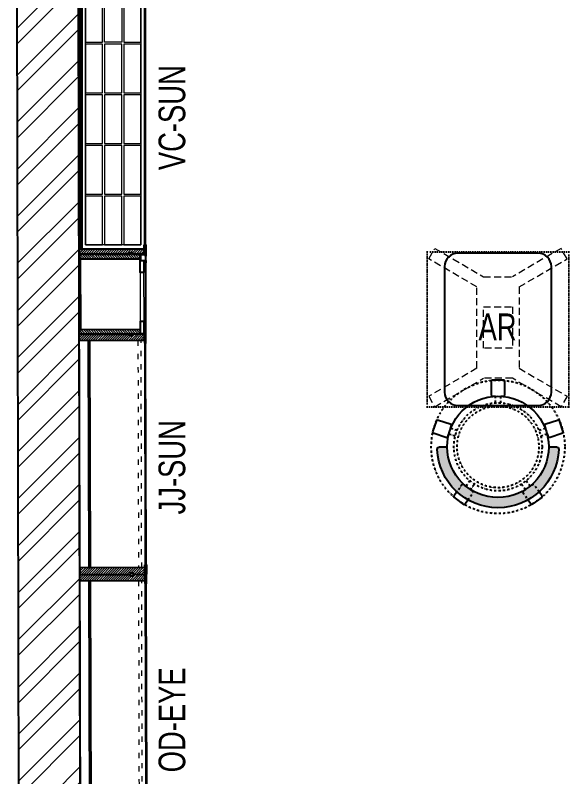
# Model space of a CAD drawing. Header units: feet. Extents: x 6677543 to 6687447, y -5287600 to -5276945.
# Drawn here: x 6677543 to 6679621, y -5282649 to -5279797 of the extents above; entities that cross this region are included whole.
import ezdxf

# ---------------------------------------------------------------- set-up
doc = ezdxf.new("R2010")
doc.units = ezdxf.units.FT
doc.header["$LTSCALE"] = 33
doc.header["$MEASUREMENT"] = 0
for name, pattern in [('ACAD_ISO03W100', [30, 12, -18]), ('DASHDOT2', [0.5, 0.25, -0.125, 0, -0.125]), ('DOT', [0.25, 0, -0.25]), ('HIDDEN2', [4.7624999999999975, 3.174999999999998, -1.587499999999999])]:
    doc.linetypes.add(name, pattern=pattern)
doc.layers.add('A-WALL', color=1, linetype='Continuous')
for name, color, linetype, lineweight in [('HATCH', 9, 'Continuous', 9), ('LENS-DIM', 252, 'Continuous', 5), ('LENS-TEXT', 31, 'Continuous', 5), ('LK-FF&E FLOOR', 1, 'Continuous', 9), ('LK-FF&E WALL', 1, 'Continuous', 9), ('LN-ELEVATION-1', 81, 'Continuous', 25), ('LN-ELEVATION-2', 103, 'Continuous', 20), ('LN-ELEVATION-3', 125, 'Continuous', 18), ('LN-ELEVATION-4', 145, 'Continuous', 13), ('LN-HATCH', 251, 'Continuous', 0), ('PLANO-TXT', 252, 'Continuous', 5)]:
    doc.layers.add(name, color=color, linetype=linetype, lineweight=lineweight)
doc.styles.add('LK TXT', font='GILC____.TTF', dxfattribs={"height": 100})
pattern_1 = [(45, (4208834.246730669, 1706614.740126447), (-4.490128060534575, 4.490128060534575), [])]
pattern_2 = [(45, (4209134.246730668, 1706614.740126447), (-4.490128060534575, 4.490128060534575), [])]
pattern_3 = [(45, (7858558.917008298, 3503823.203216763), (-4.490128060534575, 4.490128060534575), [])]

# ---------------------------------------------------------------- blocks, each defined once
blk = doc.blocks.new('JJ SH 900')
at = {"layer": 'LN-HATCH', "ltscale": 0.5}
h = blk.add_hatch(dxfattribs=at)
h.set_pattern_fill('ANSI31', color=256, scale=50)
h.set_pattern_definition([(45, (0, 0), (-4.419417382415921, 4.419417382415921), [])])
h.paths.add_polyline_path([(-911.7948143622632, 1.45519e-11), (-911.7948143622632, -189.9999999999854), (-905.7948143622637, -189.9999999999854), (-905.7948143622637, -199.9999999999854), (-911.7948143622632, -199.9999999999854), (-911.7948143622632, -243.9999999999855), (-886.7948143622632, -243.9999999999855), (-886.7948143622632, 1.45519e-11)])
h = blk.add_hatch(dxfattribs=at)
h.set_pattern_fill('ANSI31', color=256, scale=2)
h.set_pattern_definition(pattern_1)
h.paths.add_polyline_path([(-11.79481436226342, 1.45519e-11), (-11.79481436226342, -189.9999999999854), (-17.79481436226342, -189.9999999999854), (-17.79481436226342, -199.9999999999854), (-11.79481436226342, -199.9999999999854), (-11.79481436226342, -243.9999999999855), (-36.79481436226343, -243.9999999999855), (-36.79481436226343, 1.45519e-11)])
h = blk.add_hatch(dxfattribs=at)
h.set_pattern_fill('ANSI31', color=256, scale=2)
h.set_pattern_definition(pattern_2)
h.paths.add_polyline_path([(-36.79481436224887, -40), (-886.7948143622632, -39.99999999998546), (-886.7948143622632, -33.99999999998545), (-36.79481436224887, -34)])
h = blk.add_hatch(dxfattribs=at)
h.set_pattern_fill('ANSI31', color=256, scale=2)
h.set_pattern_definition(pattern_2)
h.paths.add_polyline_path([(-876.7948143622632, -243.9999999999855), (-876.7948143622632, -249.9999999999854), (-911.7948143622632, -249.9999999999854), (-911.7948143622632, -243.9999999999855)])
h = blk.add_hatch(dxfattribs=at)
h.set_pattern_fill('ANSI31', color=256, scale=2)
h.set_pattern_definition(pattern_1)
h.paths.add_polyline_path([(-46.79481436226342, -243.9999999999855), (-46.79481436226342, -249.9999999999854), (-11.79481436226342, -249.9999999999854), (-11.79481436226342, -243.9999999999855)])
at = {"layer": 'LN-ELEVATION-1', "ltscale": 0.5}
for points in [[(-911.7948143622632, 1.45519e-11), (-911.7948143622632, -189.9999999999854), (-905.7948143622637, -189.9999999999854), (-905.7948143622637, -199.9999999999854), (-911.7948143622632, -199.9999999999854), (-911.7948143622632, -243.9999999999855), (-886.7948143622632, -243.9999999999855), (-886.7948143622632, 1.45519e-11)], [(-11.79481436226342, 1.45519e-11), (-11.79481436226342, -189.9999999999854), (-17.79481436226342, -189.9999999999854), (-17.79481436226342, -199.9999999999854), (-11.79481436226342, -199.9999999999854), (-11.79481436226342, -243.9999999999855), (-36.79481436226343, -243.9999999999855), (-36.79481436226343, 1.45519e-11)], [(-36.79481436226343, -39.99999999998546), (-886.7948143622632, -39.99999999998546), (-886.7948143622632, -33.99999999998545), (-36.79481436226343, -33.99999999998545)], [(-876.7948143622632, -243.9999999999855), (-876.7948143622632, -249.9999999999854), (-911.7948143622632, -249.9999999999854), (-911.7948143622632, -243.9999999999855)], [(-46.79481436226342, -243.9999999999855), (-46.79481436226342, -249.9999999999854), (-11.79481436226342, -249.9999999999854), (-11.79481436226342, -243.9999999999855)]]:
    blk.add_lwpolyline(points, close=True, dxfattribs=at)
at = {"layer": 'LN-ELEVATION-3', "ltscale": 0.5}
for p, q in [((-886.7948143622632, 1.45519e-11), (-36.79481436226343, 1.45519e-11)), ((-876.7948143622632, -243.9999999999855), (-46.79481436226342, -243.9999999999855)), ((-46.79481436226342, -249.9999999999854), (-876.7948143622632, -249.9999999999854))]:
    blk.add_line(p, q, dxfattribs=at)
at = {"layer": 'LN-ELEVATION-4', "linetype": 'ACAD_ISO03W100', "ltscale": 0.05}
blk.add_lwpolyline([(-886.7948143622632, -219.9999999999854), (-36.79481436226343, -219.9999999999854), (-36.79481436226343, -231.9999999999855), (-886.7948143622632, -231.9999999999855)], close=True, dxfattribs=at)
blk = doc.blocks.new('A$C8d798a6e')
at = {"layer": 'LN-HATCH'}
h = blk.add_hatch(dxfattribs=at)
h.set_pattern_fill('ANSI32', color=256, scale=333, angle=180)
h.set_pattern_definition([(225, (-7770641.831045003, 5275627.411969988), (88.29995930067012, -88.29995930067015), []), (225, (-7770700.697684438, 5275627.411969988), (88.29995930067012, -88.29995930067015), [])])
h.paths.add_polyline_path([(-1740.723745373077, 3707.733705679886), (334.5396278621629, 3274.510978079401), (381.5404100129381, 3499.657433697023), (-1971.409963617101, 3990.848861213774), (-1947.840610300191, -5742.795517822727), (-1717.841284580529, -5742.238590205088)])
h.paths.add_polyline_path([(724.154646160081, 3428.134813574143), (677.1538640093058, 3202.988357956522), (3496.379578592256, 2614.459369518794), (3543.380360743031, 2839.605825136416)])
h.paths.add_polyline_path([(3827.438766459003, 2496.711214562878), (3779.955199126155, 2269.252087379806), (7690.451262108982, 2022.252062801272), (7537.196418902837, -803.5964726861566), (7767.513871246018, -803.975245360285), (7932.458743975498, 2237.424408231862)])
h.paths.add_polyline_path([(7106.542426551692, -918.9290718445556), (3907.112357146107, -980.2879835916682), (3632.158715419472, -5672.238590205088), (3382.158715419472, -5672.238590205088), (3382.158715419472, -5742.238590205088), (3858.451218069531, -5742.238590205088), (4124.270253843627, -1206.165605979971), (7110.95257299114, -1148.886786671355)])
at = {"layer": 'A-WALL'}
for p, q in [((-1947.840610300191, -5742.795517822727), (-1971.409963617101, 3990.848861213774)), ((-1717.841284580529, -5742.238590205088), (-1740.723745373077, 3707.733705679886))]:
    blk.add_line(p, q, dxfattribs=at)
blk = doc.blocks.new('MIRROR')
at = {"layer": 'LN-HATCH', "ltscale": 0.5}
h = blk.add_hatch(dxfattribs=at)
h.set_pattern_fill('ANSI31', color=256, scale=2)
h.set_pattern_definition([(45, (4060433.741624544, 1708720.786904081), (-4.490128060534575, 4.490128060534575), [])])
h.paths.add_polyline_path([(212.944788963403, 101.3407590774622), (230.944788963403, 101.3407590774622), (230.944788963403, -127.6592409225377), (212.944788963403, -127.6592409225377)])
h.paths.add_polyline_path([(230.944788963403, 95.34075907746227), (494.9447889634027, 95.34075907746227), (494.9447889634027, 101.3407590774622), (230.944788963403, 101.3407590774622)])
h.paths.add_polyline_path([(512.9447889634027, 101.3407590774622), (494.9447889634027, 101.3407590774622), (494.9447889634027, -127.6592409225377), (512.9447889634027, -127.6592409225377)])
at = {"layer": 'Defpoints'}
blk.add_lwpolyline([(512.9447889634027, 101.3407590774622), (212.944788963403, 101.3407590774622), (212.944788963403, -148.6592409225377), (512.9447889634027, -148.6592409225377)], close=True, dxfattribs=at)
at = {"layer": 'LN-ELEVATION-1'}
for points in [[(212.944788963403, 101.3407590774622), (230.944788963403, 101.3407590774622), (230.944788963403, -127.6592409225377), (212.944788963403, -127.6592409225377)], [(230.944788963403, 95.34075907746227), (494.9447889634027, 95.34075907746227), (494.9447889634027, 101.3407590774622), (230.944788963403, 101.3407590774622)], [(512.9447889634027, 101.3407590774622), (494.9447889634027, 101.3407590774622), (494.9447889634027, -127.6592409225377), (512.9447889634027, -127.6592409225377)], [(259.944788963403, -141.6592409225377), (259.944788963403, -127.6592409225377), (214.944788963403, -127.6592409225377), (214.944788963403, -148.6592409225377), (223.944788963403, -148.6592409225377), (223.944788963403, -147.1592409225377), (216.444788963403, -147.1592409225377), (216.444788963403, -141.6592409225377)], [(442.944788963403, -141.6592409225377), (442.944788963403, -127.6592409225377), (487.9447889634028, -127.6592409225377), (487.9447889634028, -148.6592409225377), (478.9447889634026, -148.6592409225377), (478.9447889634026, -147.1592409225377), (486.4447889634027, -147.1592409225377), (486.4447889634027, -141.6592409225377)], [(504.944788963403, -148.6592409225377), (504.944788963403, -147.1592409225377), (509.444788963403, -147.1592409225377), (509.444788963403, -129.1592409225377), (487.9447889634028, -129.1592409225377), (487.9447889634028, -127.6592409225377), (510.9447889634028, -127.6592409225377), (510.9447889634028, -148.6592409225377)]]:
    blk.add_lwpolyline(points, close=True, dxfattribs=at)
at = {"layer": 'LN-ELEVATION-2', "color": 4, "lineweight": 0}
blk.add_lwpolyline([(216.444788963403, -141.6592409225377), (486.4447889634027, -141.6592409225377), (486.4447889634027, -147.1592409225377), (216.444788963403, -147.1592409225377)], close=True, dxfattribs=at)
at = {"layer": 'LN-ELEVATION-2'}
blk.add_lwpolyline([(259.944788963403, -141.6592409225377), (442.944788963403, -141.6592409225377), (442.944788963403, -127.6592409225377), (259.944788963403, -127.6592409225377)], close=True, dxfattribs=at)
at = {"layer": 'LN-ELEVATION-4', "ltscale": 0.5}
blk.add_line((478.9447889634026, -148.6592409225377), (223.944788963403, -148.6592409225377), dxfattribs=at)
blk = doc.blocks.new('VC HD 1010')
at = {"layer": 'LN-HATCH', "ltscale": 0.5}
h = blk.add_hatch(dxfattribs=at)
h.set_pattern_fill('ANSI31', color=256, scale=2)
h.set_pattern_definition([(45, (3761554.586240421, 1795022.935917533), (-4.490128060534575, 4.490128060534575), [])])
h.paths.add_polyline_path([(-505.166666666977, 24), (-505.166666666977, -166), (-499.1666666669771, -166), (-499.1666666669771, -176), (-505.166666666977, -176), (-505.166666666977, -220), (-487.1666666669772, -220), (-487.1666666669772, 24)])
h = blk.add_hatch(dxfattribs=at)
h.set_pattern_fill('ANSI31', color=256, scale=2)
h.set_pattern_definition(pattern_3)
h.paths.add_polyline_path([(504.8333333330228, 24), (504.8333333330228, -166), (498.8333333330228, -166), (498.8333333330228, -176), (504.8333333330228, -176), (504.8333333330228, -220), (486.8333333330228, -220), (486.8333333330228, 24)])
h = blk.add_hatch(dxfattribs=at)
h.set_pattern_fill('ANSI31', color=256, scale=2)
h.set_pattern_definition([(45, (7858741.917008297, 3503823.203216763), (-4.490128060534575, 4.490128060534575), [])])
h.paths.add_polyline_path([(-470.1666666669772, -220), (-470.1666666669772, -226), (-505.166666666977, -226), (-505.166666666977, -220)])
h = blk.add_hatch(dxfattribs=at)
h.set_pattern_fill('ANSI31', color=256, scale=2)
h.set_pattern_definition(pattern_3)
h.paths.add_polyline_path([(476.8333333330228, -220), (476.8333333330228, -226), (511.8333333330228, -226), (511.8333333330228, -220)])
at = {"layer": 'LN-ELEVATION-1', "ltscale": 0.5}
for points in [[(-505.166666666977, 24), (-505.166666666977, -166), (-499.1666666669771, -166), (-499.1666666669771, -176), (-505.166666666977, -176), (-505.166666666977, -220), (-487.1666666669772, -220), (-487.1666666669772, 24)], [(486.8333333330228, 12), (-487.1666666669772, 12), (-487.1666666669772, 18), (486.8333333330228, 18)], [(504.8333333330228, 24), (504.8333333330228, -166), (498.8333333330228, -166), (498.8333333330228, -176), (504.8333333330228, -176), (504.8333333330228, -220), (486.8333333330228, -220), (486.8333333330228, 24)], [(-470.1666666669772, -220), (-470.1666666669772, -226), (-505.166666666977, -226), (-505.166666666977, -220)], [(469.8333333330228, -220), (469.8333333330228, -226), (504.8333333330228, -226), (504.8333333330228, -220)]]:
    blk.add_lwpolyline(points, close=True, dxfattribs=at)
at = {"layer": 'LN-ELEVATION-2', "ltscale": 0.5}
blk.add_lwpolyline([(470.1666666674428, 0), (-470.1666666674428, 0), (-470.1666666674428, -208), (470.1666666674428, -208)], close=True, dxfattribs=at)
at = {"layer": 'LN-ELEVATION-3', "ltscale": 0.5}
for p, q in [((-487.1666666669772, 24), (486.8333333330228, 24)), ((-470.1666666669772, -220), (469.8333333330228, -220)), ((469.8333333330228, -226), (-470.1666666669772, -226))]:
    blk.add_line(p, q, dxfattribs=at)
for points in [[(-470.1666666674428, 0), (-288.5000000004657, 0), (-288.5000000004657, -64), (-470.1666666674428, -64)], [(-280.5000000004657, 0), (-98.83333333348855, 0), (-98.83333333348855, -64), (-280.5000000004657, -64)], [(-90.83333333348855, 0), (90.83333333348855, 0), (90.83333333348855, -64), (-90.83333333348855, -64)], [(98.83333333348855, 0), (280.5000000004657, 0), (280.5000000004657, -64), (98.83333333348855, -64)], [(288.5000000004657, 0), (470.1666666674428, 0), (470.1666666674428, -64), (288.5000000004657, -64)], [(-470.1666666674428, -136), (-288.5000000004657, -136), (-288.5000000004657, -72), (-470.1666666674428, -72)], [(-280.5000000004657, -72), (-98.83333333348855, -72), (-98.83333333348855, -136), (-280.5000000004657, -136)], [(-90.83333333348855, -72), (90.83333333348855, -72), (90.83333333348855, -136), (-90.83333333348855, -136)], [(98.83333333348855, -72), (280.5000000004657, -72), (280.5000000004657, -136), (98.83333333348855, -136)], [(288.5000000004657, -72), (470.1666666674428, -72), (470.1666666674428, -136), (288.5000000004657, -136)], [(-470.1666666674428, -144), (-288.5000000004657, -144), (-288.5000000004657, -208), (-470.1666666674428, -208)], [(-280.5000000004657, -144), (-98.83333333348855, -144), (-98.83333333348855, -208), (-280.5000000004657, -208)], [(-90.83333333348855, -144), (90.83333333348855, -144), (90.83333333348855, -208), (-90.83333333348855, -208)], [(98.83333333348855, -144), (280.5000000004657, -144), (280.5000000004657, -208), (98.83333333348855, -208)], [(288.5000000004657, -144), (470.1666666674428, -144), (470.1666666674428, -208), (288.5000000004657, -208)]]:
    blk.add_lwpolyline(points, close=True, dxfattribs=at)
blk = doc.blocks.new('AR')
at = {"layer": 'LN-ELEVATION-2', "linetype": 'DOT', "lineweight": 25}
blk.add_lwpolyline([(0, 13.41378593863919), (530, 13.41378593863919), (530, 593.4137859386392), (0, 593.4137859386392)], close=True, dxfattribs=at)
at = {"layer": 'LN-ELEVATION-2', "lineweight": 25}
blk.add_lwpolyline([(465, 68.22063546301797), (465, 538.2206354630179, 0.4142135623730951), (415, 588.2206354630177), (115, 588.2206354630177, 0.4142135623730951), (65, 538.2206354630179), (65, 68.22063546301797, 0.4142135623730951), (115, 18.22063546301797), (415, 18.22063546301797, 0.4142135623730951)], format="xyb", close=True, dxfattribs=at)
at = {"layer": 'LN-ELEVATION-4', "linetype": 'HIDDEN2', "ltscale": 0.25}
for points in [[(185.8456009030342, 448.8780772723258), (5.888936847448348, 554.0078910568263), (28.48512306064368, 593.350836840691), (211.0874861851335, 486.6754184374586)], [(344.154399111867, 448.8780772762837), (524.1110631600021, 554.0078910947777), (501.5148769393563, 593.3508368753828), (318.9125138223171, 486.6754184374586)], [(211.0874861851335, 486.6754184376913), (318.9125138223171, 486.6754184376913)], [(185.8456009030342, 144.472759603057), (185.8456009030342, 448.8780772723258)], [(344.154399111867, 448.8780772762837), (344.154399111867, 144.4727595990989)], [(185.8456009030342, 144.472759603057), (5.888936847448348, 39.34294581855647), (28.48512306064368, 3.46917659e-08), (211.0874861851335, 106.6754184379242)], [(344.154399111867, 144.4727595990989), (524.1110631600021, 39.34294578060508), (501.5148769393563, 0), (318.9125138223171, 106.6754184379242)], [(318.9125138223171, 106.6754184376914), (211.0874861851335, 106.6754184376914)]]:
    blk.add_lwpolyline(points, dxfattribs=at)
blk.add_lwpolyline([(210.8456009030342, 373.9866790841333), (319.154399111867, 373.9866790841333), (319.154399111867, 219.3641577917151), (210.8456009030342, 219.3641577917151)], close=True, dxfattribs=at)
blk = doc.blocks.new('DR STOOL')
at = {"layer": 'HATCH'}
h = blk.add_hatch(dxfattribs=at)
h.set_pattern_fill('ANSI36', color=250, angle=-90.00000000000001)
h.set_pattern_definition([(315, (-227.8099174643867, 917.3997257252777), (6.173926083235043, -1.683798022700468), [7.9375, -1.587499999999999, 0, -1.587499999999999])])
edge = h.paths.add_edge_path()
edge.add_line((-190.0000000041909, 4.511094e-10), (-218.6899174675346, 4.511094e-10))
edge.add_arc((-218.6899174670689, 9.120000000388245), 9.119999999940092, 177.6119845363388, 269.9999999996136, ccw=False)
edge.add_arc((-1.8626451e-09, 3.565219e-10), 228.000000002257, 2.3880154632688004, 177.6119845367313, ccw=False)
edge.add_arc((218.6899174633436, 9.120000000497384), 9.120000000051716, -90.00000000034493, 2.3880154629299, ccw=False)
edge.add_line((218.6899174633436, 4.511094e-10), (190, 4.511094e-10))
edge.add_arc((-1.8626451e-09, 4.511094e-10), 190.000000001979, -1.27e-14, 180)
at = {"layer": 'LN-ELEVATION-1', "color": 1, "ltscale": 100}
for p, q in [((-128.6221585394814, 215.4841044476634), (-165.2704676063731, 189.0243927398114)), ((-124.7228340068832, 214.8545704018979), (-128.6221585394814, 215.4841044476634)), ((-112.6981821293011, 198.1996966340157), (-124.7228340068832, 214.8545704018979)), ((124.7553772013634, 214.9803744515593), (112.5488144652918, 198.2845540212292)), ((128.7014972954057, 215.5933048763618), (124.7553772013634, 214.9803744515593)), ((128.7014972954057, 215.5933048763618), (124.7553772013634, 214.9803744515593)), ((165.1911288509145, 188.915192311113), (128.7014972954057, 215.5933048763618)), ((165.1911288509145, 188.915192311113), (128.7014972954057, 215.5933048763618)), ((-165.2704676063731, 189.0243927398114), (-165.9069543029182, 185.0820035930228)), ((-165.9069543029182, 185.0820035930228), (-153.8003208162263, 168.3135803133482)), ((153.6734594982117, 168.4294150282658), (165.7973639420234, 185.0121775862135)), ((165.7973639420234, 185.0121775862135), (165.1911288509145, 188.915192311113)), ((165.7973639420234, 185.0121775862135), (165.1911288509145, 188.915192311113)), ((-242.9550312487409, -52.24013893969095), (-244.7482102331705, -55.75945052818861)), ((-244.7482102331705, -55.75945052818861), (-230.7800458371639, -98.74904560100549)), ((-191.2928382232785, -35.45407700946089), (-242.9550312487409, -52.24013893969095)), ((-187.9259491492994, -37.1695928365807), (-191.2928382232785, -35.45407700946089)), ((-184.1424400564283, -48.81403796559607), (-187.9259491492994, -37.1695928365807)), ((188.0651108901948, -36.96233201187715), (184.0504167033359, -49.19388854173303)), ((191.3981811110861, -35.27656588272658), (188.0651108901948, -36.96233201187715)), ((243.0100176925771, -52.21682526778022), (191.3981811110861, -35.27656588272658)), ((230.715890809428, -98.7280946081737), (244.8123673382215, -55.78040257930116)), ((244.8123673382215, -55.78040257930116), (243.0100176925771, -52.21682526778022)), ((-227.2218665438704, -100.5620286722478), (-175.5596735184081, -83.7759667420105)), ((-173.8639617776498, -80.4479453730819), (-177.8421125086024, -68.2044548037811)), ((-175.5596735184081, -83.7759667420105), (-173.8639617776498, -80.4479453730819)), ((177.6922140880488, -68.56540505095472), (173.8739495249465, -80.1985000452405)), ((173.8739495249465, -80.1985000452405), (175.5794035866856, -83.5704969359358)), ((175.5794035866856, -83.5704969359358), (227.1912401677109, -100.5107563209894)), ((-230.7800458371639, -98.74904560100549), (-227.2218665438704, -100.5620286722478)), ((227.1912401677109, -100.5107563209894), (230.715890809428, -98.7280946081737)), ((-22.72193054761737, -190.2142363802995), (-25.39390889601782, -192.886214728569)), ((-25.39390889601782, -192.886214728569), (-25.39390889601782, -247.2070584567482)), ((-10.47823652112856, -190.2142363802995), (-22.72193054761737, -190.2142363802995)), ((22.78362171910703, -190.2142363802995), (9.910054048988968, -190.2142363802995)), ((25.42475448176265, -192.8553691428751), (22.78362171910703, -190.2142363802995)), ((25.42475448176265, -247.1762128710543), (25.42475448176265, -192.8553691428751)), ((-25.39390889601782, -247.2070584567482), (-22.60096735274419, -250)), ((-22.60096735274419, -250), (22.60096735274419, -250)), ((22.60096735274419, -250), (25.42475448176265, -247.1762128710543))]:
    blk.add_line(p, q, dxfattribs=at)
at = {"layer": 'LN-ELEVATION-1', "linetype": 'DASHDOT2'}
for p, q in [((-92.92521573789418, 170.8129362839827), (-112.6981821293011, 198.1996966340157)), ((112.5488144652918, 198.2845540212292), (92.69529851106927, 171.1294289919315)), ((92.69529851106927, 171.1294289919315), (93.26858203159645, 167.4385604566923)), ((-153.8003208162263, 168.3135803133482), (-134.1093360339291, 141.0403694751003)), ((-130.4219571123831, 140.4450534014686), (-119.9844727469608, 147.9808124662595)), ((-119.9844727469608, 147.9808124662595), (-105.3687285655178, 126.9741353208374)), ((-103.4542870586738, 159.9154408004979), (-93.52748446213081, 167.0824927485227)), ((-88.15393704269081, 139.4771787207864), (-103.4542870586738, 159.9154408004979)), ((-93.52748446213081, 167.0824927485227), (-92.92521573789418, 170.8129362839827)), ((103.6608748426661, 159.8406005539291), (88.19885099539533, 139.4487815762331)), ((93.26858203159645, 167.4385604566923), (103.6608748426661, 159.8406005539291)), ((105.4096150295809, 126.94019481352), (120.1194891873747, 147.8074627162714)), ((120.1194891873747, 147.8074627162714), (130.0033113472163, 140.5812532722048)), ((133.7372852512635, 141.1612321265929), (153.6734594982117, 168.4294150282658)), ((-134.1093360339291, 141.0403694751003), (-130.4219571123831, 140.4450534014686)), ((130.0033113472163, 140.5812532722048), (133.7372852512635, 141.1612321265929)), ((-159.954806596972, -40.49024384317454), (-184.1424400564283, -48.81403796559607)), ((184.0504167033359, -49.19388854173303), (159.8786162491887, -40.79004861696012)), ((-177.8421125086024, -68.2044548037811), (-153.4148110738024, -60.73628028803068)), ((153.3006618716754, -61.02382378749462), (177.6922140880488, -68.56540505095472)), ((-10.92024635523557, -164.6382343793375), (-10.47823652112856, -190.2142363802995)), ((9.910054048988968, -190.2142363802995), (10.35584833659231, -164.674698740353))]:
    blk.add_line(p, q, dxfattribs=at)
at = {"layer": 'LN-ELEVATION-1', "color": 1, "ltscale": 100}
blk.add_lwpolyline([(-190.0000000023283, 0), (-218.6899174656719, 0, -0.4264743413925903), (-227.8019973598421, 9.5, -0.959166304662544), (227.8019973593764, 9.5, -0.4264743413925903), (218.6899174647406, 0), (190.0000000013969, 0)], format="xyb", dxfattribs=at)
at = {"layer": 'LN-ELEVATION-1', "linetype": 'DASHDOT2'}
for radius in [250, 165, 153]:
    blk.add_circle((0, 0), radius, dxfattribs=at)
at = {"layer": 'LN-ELEVATION-1', "color": 1, "ltscale": 100}
blk.add_circle((0, 0), 190, dxfattribs=at)

msp = doc.modelspace()

# ---------------------------------------------------------------- linework, layer by layer
at = {"layer": 'LENS-DIM', "color": 3}
msp.add_lwpolyline([(6683010.572436619, -5278321.459016723), (6680191.347544802, -5277732.927544568), (6680123.911044222, -5278055.96661732), (6679781.29687263, -5277984.443687959), (6679848.732485887, -5277661.407408162), (6677773.46940422, -5277228.184741428), (6677795.656887479, -5286391.14601548)], dxfattribs=at)

# ---------------------------------------------------------------- block references
msp.add_blockref('A$C8d798a6e', (6679514.193149593, -5280935.918447108), dxfattribs=at)
at = {"layer": 'LK-FF&E FLOOR', "rotation": 180}
for name, p in [('AR', (6679616.907992523, -5280669.840363474)), ('DR STOOL', (6679351.907992524, -5281413.254149413))]:
    msp.add_blockref(name, p, dxfattribs=at)
at = {"layer": 'LK-FF&E WALL', "xscale": -1}
for name, p, rotation in [('VC HD 1010', (6677805.85476827, -5280186.329392379), 90), ('JJ SH 900', (6677784.789037826, -5281902.953987513), 90.13873753544938), ('JJ SH 900', (6677786.968319807, -5282802.951349026), 90.13873753544938)]:
    msp.add_blockref(name, p, dxfattribs=dict(at, rotation=rotation))
at = {"layer": 'LK-FF&E WALL', "rotation": 90.13873753541787}
msp.add_blockref('MIRROR', (6677884.43728729, -5281203.860621911), dxfattribs=at)

# ---------------------------------------------------------------- texts
at = {"layer": 'LENS-TEXT', "color": 0, "linetype": 'Continuous', "ltscale": 3, "insert": (6679350.250955617, -5280963.769705355), "char_height": 100, "attachment_point": 5, "style": 'LK TXT'}
msp.add_mtext_dynamic_manual_height_columns('AR', width=237.4408088319178, gutter_width=12.5, heights=[0], dxfattribs=at)
at = {"layer": 'PLANO-TXT', "linetype": 'Continuous', "ltscale": 3, "char_height": 100, "width": 149.546511627907, "attachment_point": 5, "rotation": 90.00000000000007, "style": 'LK TXT'}
for s, insert in [('VC-SUN', (6678130.686273978, -5280180.593703606, -23744.04052932372)), ('JJ-SUN', (6678130.686273978, -5281489.817479862, -23744.04052932372)), ('OD-EYE', (6678130.686273978, -5282435.643183884, -23744.04052932372))]:
    msp.add_mtext(s, dxfattribs=dict(at, insert=insert))

doc.saveas('drawing.dxf')
